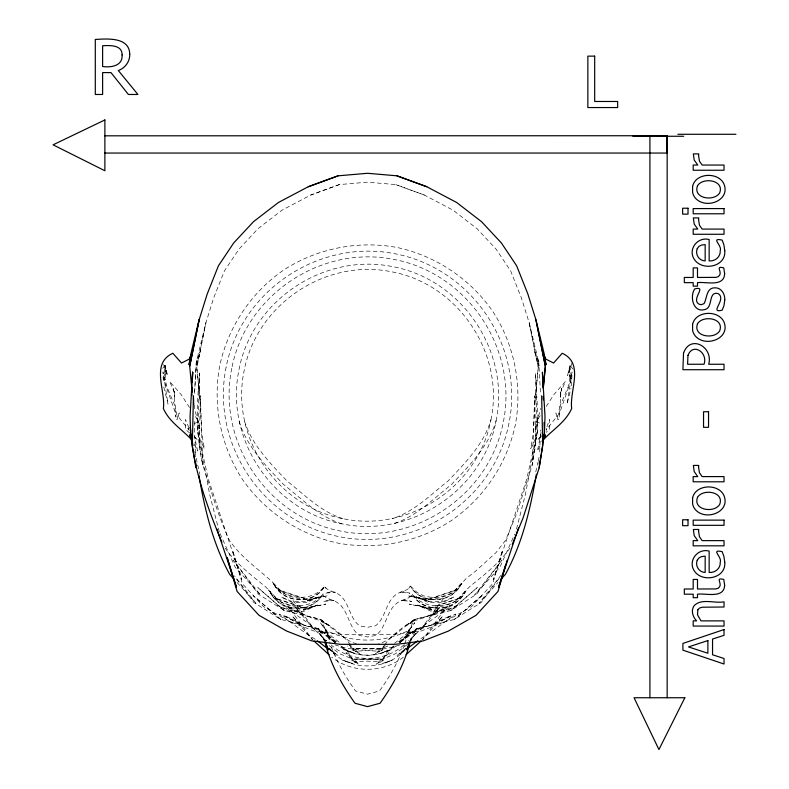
<?xml version="1.0" encoding="UTF-8"?>
<svg xmlns="http://www.w3.org/2000/svg" width="789" height="789" viewBox="0 0 789 789"><rect width="100%" height="100%" fill="white"/><g stroke="black" fill="none" stroke-linecap="round" stroke-linejoin="round"><path stroke-width="0.59" stroke-dasharray="3.94 2.96" d="M194.479 404.856L194.479 408.396L200.219 430.37L196.885 416.71L199.913 439.266L204.43 448.823L201.728 433.171L200.081 401.463L196.816 367.437L205.89 322.79L213.671 297.926L224.401 270.952L239.037 249.068L258.102 228.603L281.969 210.209L310.669 195.07L339.3 184.596L367.536 182.16L395.772 184.596L424.403 195.07L453.103 210.209L476.96 228.603L496.034 249.068L510.661 270.952L521.401 297.926L529.182 322.79L536.826 354.162L538.946 365.879L538.69 360.553L534.202 350.385L538.946 365.879M541.037 432.411L537.437 451.052L541.195 443.517M219.303 531.885L209.775 494.89L197.714 431.977L199.637 373.029C196.747 403.741 195.652 434.68 202.773 464.958C211.176 490.206 217.951 516.124 229.451 540.228C240.684 557.103 257.776 568.573 272.461 582.095C283.143 599.62 311.339 603.26 324.161 586.464C327.899 591.109 334.023 591.217 338.57 594.265C349.576 601.721 349.063 618.034 359.587 625.825L367.536 627.304L375.475 625.825C385.999 618.034 385.486 601.721 396.502 594.265C401.049 591.217 407.173 591.109 410.901 586.464L417.036 592.45L423.476 595.863L430.478 597.243L437.451 597.391L444.246 595.912L450.913 593.387L456.634 588.87L466.2 578.475L475.767 571.029L496.143 552.468L505.621 540.228L516.854 513.047L532.299 464.958L535.751 443.615L534.686 395.802L532.299 464.958L537.358 431.977L537.911 415.734L535.435 373.029L537.358 431.977L525.296 494.89L515.769 531.885M199.055 390.506L199.637 373.029M539.706 451.989L540.465 430.015M571.571 385.831L572.064 371.905L567.054 404.136L571.009 388.119M534.991 401.463L538.256 367.437L529.182 322.79L538.256 367.437L534.991 401.463L533.344 433.171L530.642 448.823L535.149 439.266L538.187 416.71L534.853 430.37L540.593 408.396M196.382 360.553L194.508 394.224L196.382 360.553L200.87 350.385L196.116 365.879L198.246 354.162L205.89 322.79L196.816 367.437L200.081 401.463M490.945 419.837C504.861 353.659 458.557 284.356 392.084 271.889C325.896 257.964 256.593 304.268 244.126 370.741C230.21 436.928 276.515 506.232 342.988 518.698C409.175 532.624 478.479 486.32 490.945 419.837C483.736 444.375 465.313 462.778 448.201 480.866C430.577 494.782 413.998 511.943 392.084 518.698M496.084 420.862C510.582 351.924 462.354 279.73 393.109 266.741C324.161 252.243 251.977 300.481 238.988 369.725C224.49 438.664 272.718 510.858 341.962 523.847C410.911 538.345 483.095 490.107 496.084 420.862C488.578 446.416 469.396 465.589 451.555 484.426C433.2 498.924 415.941 516.805 393.109 523.847M162.682 368.295L165.059 365.465L163.619 379.253L175.316 412.647L175.937 417.095L174.685 405.368L166.913 386.768L164.773 377.931L165.069 380.259L165.749 369.676L165.079 367.22L166.43 373.236L163.708 379.509L165.749 369.676L166.43 373.236L165.059 365.465L163.934 363.926M573.179 369.242L570.013 365.465L568.642 373.236L571.364 379.509L559.756 412.647L559.135 417.095L560.387 405.368L568.159 386.768L570.299 377.931L570.003 380.259L569.323 369.676L569.993 367.22L568.642 373.236L569.323 369.676L571.443 379.253L570.013 365.465L571.137 363.926M537.358 431.977L526.677 479.308L493.342 579.629L502.534 550.308L492.76 583.613L471.694 606.534L445.213 621.614L421.119 631.032L393.484 634.356L341.578 634.356L313.953 631.032L289.859 621.614L263.378 606.534L242.312 583.613L232.538 550.308L241.73 579.629L208.395 479.308L197.714 431.977M535.751 471.98L537.92 462.364M538.197 461.161L539.548 455.145M570.013 365.465L567.459 375.751L572.262 362.378M546.313 430.38L546.866 428.21M410.418 640.964L411.049 638.794L410.162 641.013M404.589 644.702C398.642 661.261 389.746 676.637 379.558 690.927L367.536 694.182L355.514 690.927C345.316 676.637 336.43 661.261 330.483 644.702M404.925 643.656L409.313 629.05L405.033 639.701L414.195 619.503L450.835 610.499L476.645 594.186L501.676 560.437L474.603 595.044L499.891 567.192L514.773 534.094M546.945 426.741L549.588 419.442L549.726 429.255L546.185 432.323M189.488 427.362L188.65 429.601L176.785 414.866L174.556 401.443L174.487 392.449L173.501 388.218L174.616 397.291L174.487 392.449L169.596 381.363L180.947 394.322L189.557 407.509M410.615 641.023L416.138 628.843L454.306 619.464L481.191 602.471L500.019 577.084M408.939 588.278L410.241 585.931C420.774 605.538 452.422 603.832 461.387 583.613C452.324 602.865 423.249 605.084 411.306 587.588M225.102 548.089C235.753 563.129 250.507 574.639 264.749 586.109C270.292 591.089 274.266 597.628 280.677 601.642C294.208 608.487 312.799 607.175 322.356 594.433C326.252 599.265 332.623 599.374 337.367 602.559C348.837 610.321 348.294 627.314 359.261 635.431L367.536 636.97L375.811 635.431C386.768 627.314 386.235 610.321 397.705 602.559C401.611 599.492 406.907 599.877 410.665 596.316L412.016 593.88C422.983 614.296 455.963 612.52 465.293 591.454C455.855 611.514 425.577 613.822 413.13 595.596M383.996 645.698L380.998 650.53L386.6 644.199M384.588 644.741C392.715 633.942 404.451 625.983 415.911 618.961L404.915 626.436L414.195 619.503L428.644 615.923L452.334 605.35L400.634 641.832M540.218 415.616L536.244 421.701L540.504 423.417M546.175 406.493L554.125 394.322L565.476 381.363L560.584 392.449L560.456 397.291L561.571 388.218L560.584 392.449L560.515 401.443L558.287 414.866L546.422 429.601M443.635 598.328L420.498 629.75L408.238 640.944M399.461 642.009L411.779 632.384L415.941 630.224L411.957 633.281L416.128 630.066C428.21 627.442 439.532 620.42 451.111 615.509L433.743 625.332L443.014 615.982L422.707 639.524L446.801 606.79M421.73 628.083L420.498 629.75L439.986 607.155L431.09 616.13L447.767 606.702C436.652 611.406 425.784 618.152 414.186 620.677L410.181 623.764L414.008 620.825C401.404 627.462 392.311 639.761 378.306 644.041M422.707 639.524L423.989 637.788M409.708 641.467L416.77 632.157L409.669 641.339M509.96 548.089C499.319 563.129 484.564 574.639 470.313 586.109C464.77 591.089 460.806 597.628 454.395 601.642C440.854 608.487 422.273 607.175 412.716 594.433L410.665 596.316M501.321 574.905L479.061 603.368L497.997 582.519M400.26 642.305L410.122 631.506L399.589 642.996M323.766 587.588C311.813 605.084 282.748 602.865 273.684 583.613C282.649 603.832 314.298 605.538 324.831 585.931L326.133 588.278M321.942 595.596C309.495 613.822 279.217 611.514 269.779 591.454C279.109 612.52 312.079 614.296 323.046 593.88L324.407 596.316M454.02 591.069L462.61 582.095C455.805 595.379 440.696 598.082 427.224 599.926L407.558 595.754L427.313 599.393L456.9 589.787L427.224 599.926M457.63 599.226L466.575 589.876C459.484 603.713 443.743 606.534 429.709 608.457L409.225 604.108L429.808 607.895L460.618 597.894L429.709 608.457M410.31 640.895L411.651 639.534L408.396 641.023M541.688 435.765L537.348 439.966L541.767 436.149M393.997 645.816L387.172 652.109L381.56 661.162L389.066 652.69L375.929 664.239L383.316 660.393L377.931 662.533L380.643 661.991L367.536 661.143L354.429 661.991L357.141 662.533L351.756 660.393L359.143 664.239L346.006 652.69L353.502 661.162L347.9 652.109L339.369 644.238M386.413 644.031L375.594 653.489L382.685 649.781L377.517 651.842L380.12 651.329L367.536 650.511L354.951 651.329L357.555 651.842L352.387 649.781L359.478 653.489L348.659 644.031M403.86 644.948C384.046 662.809 351.026 662.809 331.212 644.948M403.445 657.119C383 673.342 352.072 673.342 331.627 657.119M400.487 642.226L409.521 634.563L399.461 642.266M405.23 649.653C386.196 671.35 348.876 671.35 329.832 649.653M395.96 645.915C380.456 658.401 354.616 658.401 339.112 645.915M398.465 641.94L408.012 634.386L417.933 628.281L406.473 636.072L416.138 628.843L431.188 625.115L455.864 614.098L428.427 633.853L419.768 639.287M394.51 643.351L405.99 634.307L414.797 622.679L407.302 632.374L409.885 629.77C384.164 643.508 350.898 643.508 325.186 629.77L327.77 632.374L320.275 622.679L329.082 634.307L340.562 643.351M407.588 644.258L395.634 653.686L381.837 659.269L353.235 659.269L339.438 653.686L327.484 644.258M393.869 646.309C379.272 658.056 355.8 658.056 341.203 646.309M405.556 648.913L396.985 655.481L405.023 650.077M399.717 644.988C379.331 651.862 355.74 651.862 335.355 644.988M387.882 646.023L381.265 648.706L353.807 648.706L347.18 646.023M194.567 423.417L198.828 421.701L194.193 414.6M339.3 184.596L310.669 195.07M306.763 599.571C293.488 598.259 279.099 594.847 272.461 582.095L281.052 591.069L307.848 599.926L327.504 595.754L307.749 599.393L278.172 589.787L281.052 591.069M304.229 608.082C290.411 606.721 275.42 603.161 268.497 589.876L277.442 599.226L305.363 608.457L325.837 604.108L305.264 607.895L274.454 597.894L277.442 599.226M424.403 195.07L395.772 184.596M342.988 518.698C321.064 511.943 304.495 494.782 286.871 480.866C269.749 462.778 251.336 444.375 244.126 419.837M341.962 523.847C319.131 516.805 301.862 498.924 283.507 484.426C265.676 465.589 246.493 446.416 238.988 420.862M326.676 641.023L323.421 639.534L324.762 640.895M356.766 644.041C342.761 639.761 333.668 627.462 321.064 620.825L324.89 623.764L320.886 620.677C309.288 618.152 298.42 611.406 287.304 606.702L303.982 616.13L295.076 607.155L314.574 629.75L326.833 640.944M315.294 639.287L306.645 633.853L279.207 614.098L303.873 625.115L318.934 628.843L328.599 636.072L317.139 628.281L280.766 619.464L253.88 602.471L235.053 577.084M334.437 641.832L282.738 605.35L306.428 615.923L320.876 619.503L330.157 626.436L319.151 618.961L284.237 610.499L258.427 594.186L233.396 560.437L260.469 595.044L235.181 567.192L219.796 532.989M329.033 649.396L338.087 655.481L329.516 648.913M335.611 642.266L325.551 634.563L334.575 642.226M335.611 642.009L323.293 632.384L319.121 630.224L323.115 633.281L318.943 630.066C306.862 627.442 295.54 620.42 283.961 615.509L301.329 625.332L292.058 615.982L312.365 639.524L288.271 606.79M336.597 641.94L327.06 634.386L317.139 628.281L318.934 628.843L324.457 641.023M189.764 433.082L185.346 429.255L185.484 419.442L189.291 428.743M194.183 436.909L197.723 439.966L194.252 436.603M335.483 642.996L324.95 631.506L334.812 642.305M329.447 648.183L334.151 653.312L329.496 648.272M237.075 582.519L256.011 603.368L234.491 575.862M348.462 644.199L354.064 650.53L351.075 645.698M325.403 641.339L318.302 632.157L325.364 641.467M313.341 628.083L314.574 629.75L291.437 598.328M311.083 637.788L312.365 639.524M350.484 644.741C342.347 633.942 330.621 625.983 319.151 618.961L320.876 619.503L330.039 639.701L325.758 629.05L330.137 643.656M194.41 444.592L197.635 451.052L194.331 435.913M189.182 430.34L188.206 428.21L189.311 432.559M324.91 641.013L324.023 638.794L324.644 640.964M163.609 364.459L167.613 375.751L165.059 365.465M163.777 386.975L168.018 404.136L163.007 371.905L163.333 381.195M194.705 451.535L199.864 474.386M538.69 360.553L540.564 394.224M194.311 421.464L195.524 456.87M200.386 395.802L199.321 443.615L202.773 464.958L200.386 395.802M219.707 365.889C212.507 404.865 220.654 445.775 242.213 479.031C264.68 511.676 299.366 534.853 338.126 543.128C377.103 550.318 418.022 542.181 451.278 520.622C483.923 498.145 507.1 463.459 515.365 424.699C522.555 385.722 514.418 344.813 492.859 311.556C470.382 278.911 435.706 255.735 396.936 247.46C357.969 240.27 317.05 248.407 283.793 269.966C251.149 292.443 227.972 327.129 219.707 365.889M226.127 367.171C210.564 443.763 262.688 521.766 339.408 536.698C416 552.261 494.003 500.137 508.944 423.417C524.507 346.825 472.384 268.822 395.664 253.89C319.072 238.327 241.059 290.451 226.127 367.171M231.788 368.295C216.669 441.475 267.136 517.002 340.532 531.046C413.722 546.156 489.239 495.699 503.283 422.293C518.403 349.113 467.936 273.586 394.539 259.542C321.35 244.432 245.833 294.889 231.788 368.295M179.202 412.933L176.923 419.778L179.202 412.933M453.833 597.017L442.59 602.589L428.664 602.697L415.695 596.74L429.315 601.425L415.695 596.74L428.417 601.346L442.402 601.81L453.833 597.017M457.433 605.419L445.726 611.219L431.218 611.337L417.697 605.133L431.889 610.015L417.697 605.133L430.952 609.936L445.519 610.41L457.433 605.419M405.576 648.272L400.92 653.312L405.625 648.183M477.266 587.558L450.835 610.499L477.266 587.558M481.832 595.567L454.306 619.464L481.832 595.567M319.377 596.74L306.398 602.697L292.472 602.589L281.239 597.017L292.67 601.81L306.655 601.346L319.377 596.74L305.757 601.425L319.377 596.74M317.375 605.133L303.854 611.337L289.346 611.219L277.639 605.419L289.553 610.41L304.12 609.936L317.375 605.133L303.183 610.015L317.375 605.133M391.433 649.564L381.994 652.71L391.433 649.564M392.419 660.166L382.606 663.431L392.419 660.166M331.153 591.809L325.157 593.19L335.414 592.243L331.153 591.809M329.634 599.995L323.391 601.435L334.072 600.449L329.634 599.995M403.919 591.809L399.658 592.243L409.915 593.19L403.919 591.809M405.438 599.995L400.999 600.449L411.68 601.435L405.438 599.995M380.594 648.489L354.478 648.489L380.594 648.489M381.136 659.032L353.936 659.032L381.136 659.032M353.068 652.71L343.639 649.564L353.068 652.71M352.466 663.431L342.643 660.166L352.466 663.431M284.237 610.499L257.806 587.558L284.237 610.499M280.766 619.464L253.239 595.567L280.766 619.464M558.148 419.778L555.87 412.933L558.148 419.778"/><path stroke-width="1.18" d="M221.896 542.26C207.29 507.416 194.419 471.299 190.642 433.496L190.76 429.818M191.885 395.437L192.121 388.06M192.319 381.925L192.644 372.102L190.06 416.582L190.642 433.496L192.062 440.686M192.033 390.299L192.112 387.872M192.319 381.807L192.644 372.102M539.291 464.198L539.37 461.752M512.278 544.262L523.068 517.949L539.163 467.857L544.43 433.496L545.012 416.582L542.428 372.102L542.911 386.659M543.256 388.277L545.367 366.283L535.918 319.762L527.811 293.873L516.627 265.775L501.39 242.973L481.527 221.66L456.663 202.497L426.77 186.727L396.946 175.819L367.536 173.284L338.126 175.819L308.292 186.727L278.399 202.497L253.545 221.66L233.682 242.973L218.445 265.775L207.26 293.873L199.153 319.762L191.194 352.456L188.975 364.656L190.386 360.04M543.266 387.902L545.367 366.283L535.918 319.762L543.877 352.456L546.096 364.656L544.676 360.04M539.163 467.857L542.753 445.627L541.649 395.822M536.362 474.219C530.455 508.826 522.407 543.286 505.404 574.353L501.291 578.889M542.536 443.083L544.43 433.496L544.075 422.45M189.705 366.283L199.153 319.762L189.705 366.283L192.171 391.946M543.345 438.309L544.43 433.496M410.112 642.049C404.471 664.269 393.317 684.694 380.061 703.246L367.536 706.628L355.011 703.246C341.755 684.694 330.601 664.269 324.96 642.049M507.14 560.239L497.977 591.464L476.033 615.331L448.448 631.042L423.348 640.855L403.573 643.489L394.569 644.317L340.503 644.317L311.714 640.855L286.614 631.042L259.039 615.331L237.085 591.464L227.252 557.922M505.581 564.993L498.589 587.302L518.472 527.989M409.718 642.118L406.591 649.88L410.112 642.128M191.116 354.863L189.242 359.103L181.49 363.029L172.86 353.275C150.433 363.413 165.798 390.585 163.382 408.485C169.457 422.283 182.456 429.62 192.121 440.272M542.27 441.367L545.505 434.907L543.266 439.029M542.151 441.1C551.965 430.035 565.437 422.638 571.69 408.485C569.273 390.585 584.629 363.413 562.212 353.275L553.582 363.029L545.82 359.103L543.019 352.752M406.069 654.712L420.951 641.122M417.825 640.757L407.035 648.726M338.126 175.819L308.292 186.727M677.869 134.278L735.93 134.278M104.878 135.816L667.159 135.738L667.159 697.742M632.916 136.27L683.708 136.27M104.878 153.056L666.883 153.056L666.883 135.816M426.77 186.727L396.946 175.819M317.247 640.757L326.015 647.374M314.121 641.122L329.003 654.712M233.781 578.889L229.668 574.353C212.892 543.631 204.745 509.635 198.946 475.412M192.358 440.065L189.567 434.907L192.26 440.292M324.96 642.128L328.48 649.88L325.354 642.118M216.975 529.153L236.483 587.302L227.281 557.941M190.642 433.496L191.993 439.512M192.536 443.083L193.009 445.479M193.719 404.372L193.423 395.822L192.319 445.627L195.909 467.857L195.741 462.975M543.226 396.305L543.345 399.905M649.909 135.738L649.909 697.742M698.551 155.394L699.429 161.124L702.131 165.049L724.036 165.049L724.036 170.246L693.186 170.246L693.186 165.049L697.772 165.049L694.221 160.088L693.344 153.894L698.758 153.894L698.551 155.394M698.551 219.431L699.429 225.161L702.131 229.086L724.036 229.086L724.036 234.274L693.186 234.274L693.186 229.086L697.772 229.086L694.221 224.125L693.344 217.922L698.758 217.922L698.551 219.431M698.551 466.94L699.429 472.67L702.131 476.595L724.036 476.595L724.036 481.793L693.186 481.793L693.186 476.595L697.772 476.595L694.221 471.635L693.344 465.431L698.758 465.431L698.551 466.94M698.551 530.977L699.429 536.707L702.131 540.633L724.036 540.633L724.036 545.82L693.186 545.82L693.186 540.633L697.772 540.633L694.221 535.672L693.344 529.468L698.758 529.468L698.551 530.977M724.785 299.879L723.957 305.668L722.191 310.136C708.335 313.854 727.419 299.051 718.02 293.547C707.832 291.052 713.483 308.016 704.666 309.594C693.136 312.809 689.566 296.684 694.675 288.942C707.98 285.46 690.148 299.573 699.261 304.248L701.165 304.692L704.054 303.637C707.171 298.055 706.224 287.502 715.14 287.807C721.452 287.699 725.111 294.218 724.785 299.879M724.756 250.655C726.334 266.564 703.305 271.377 694.833 260.104C687.16 250.083 697.19 236.375 709.153 239.521L709.153 260.903C715.071 261.425 720.682 256.898 720.229 250.715C722.408 245.389 709.952 237.381 722.162 240.103L723.898 244.797L724.756 250.655M724.756 562.202C726.334 578.1 703.305 582.923 694.833 571.65C687.16 561.63 697.19 547.921 709.153 551.067L709.153 572.449C715.071 572.972 720.682 568.445 720.229 562.261C722.408 556.935 709.952 548.927 722.162 551.649L723.898 556.344L724.756 562.202M687.959 355.425L687.604 364.252L704.035 364.252C708.177 352.565 692.811 342.258 687.959 355.425M692.594 186.362L692.594 192.289A12.299 12.299 0 0 0 696.608 199.341C707.546 209.174 730.782 199.864 723.838 183.709C718.108 171.755 695.553 172.722 692.594 186.362M692.594 324.348L692.594 330.275A12.299 12.299 0 0 0 696.608 337.327C707.546 347.16 730.782 337.85 723.838 321.695C718.108 309.742 695.553 310.698 692.594 324.348M692.594 497.908L692.594 503.836A12.299 12.299 0 0 0 696.608 510.887C707.546 520.72 730.782 511.41 723.838 495.255C718.108 483.302 695.553 484.268 692.594 497.908M683.511 353.166L682.909 369.716L724.036 369.716L724.036 364.252L708.709 364.252C713.522 346.894 690.257 333.915 683.511 353.166M129.741 54.382C129.899 61.631 125.096 68.12 118.32 70.527L137.907 94.473L128.41 94.473L110.973 72.598L102.619 72.598L102.619 94.473L95.301 94.473L95.301 39.45C107.156 38.779 129.643 36.817 129.741 54.382M122.088 54.934C122.966 66 110.894 67.726 102.619 66.503L102.619 45.732C109.691 45.397 122.325 44.657 122.088 54.934M724.647 273.645C724.184 287.443 705.8 281.446 697.496 282.649L697.496 286.151L693.186 286.151L693.186 282.649L684.319 282.649L684.319 277.452L693.186 277.452L693.186 267.895L697.496 267.895L697.496 277.452L715.781 277.373L718.158 276.732L719.607 275.213C722.043 271.12 714.962 265.666 723.76 267.895L724.647 273.645M724.647 585.182C724.184 598.989 705.8 592.993 697.496 594.196L697.496 597.697L693.186 597.697L693.186 594.196L684.319 594.196L684.319 588.998L693.186 588.998L693.186 579.442L697.496 579.442L697.496 588.998L715.781 588.919L718.158 588.278L719.607 586.76C722.043 582.667 714.962 577.213 723.76 579.442L724.647 585.182M697.22 248.683C694.981 254.295 699.024 260.843 705.169 260.903L705.169 244.58L701.549 245.073L698.985 246.346L697.22 248.683M697.22 560.229C694.981 565.841 699.024 572.39 705.169 572.449L705.169 556.127L701.549 556.62L698.985 557.892L697.22 560.229M697.841 609.769L697.525 614.828L700.997 620.874L724.036 620.874L724.036 626.071L693.186 626.071L693.186 620.874L696.608 620.874C692.762 616.968 690.76 610.676 694.014 605.794C701.579 597.894 714.637 603.693 724.036 601.82L724.036 607.007L702.506 607.214L699.567 608.003L697.841 609.769M697.525 185.76C692.594 198.739 714.262 201.806 719.667 192.93C724.637 179.991 702.891 176.894 697.525 185.76M697.525 323.746C692.594 336.725 714.262 339.793 719.667 330.907C724.637 317.977 702.891 314.88 697.525 323.746M697.525 497.307C692.594 510.286 714.262 513.353 719.667 504.467C724.637 491.537 702.891 488.44 697.525 497.307M684.842 697.742L658.933 749.55L634.05 697.742L684.842 697.742M104.878 119.948L53.07 144.831L104.878 170.749L104.878 119.948M724.036 629.553L682.909 643.42L682.909 650.156L724.036 664.022L724.036 658.499L712.546 654.771L712.546 639.051L724.036 635.323L724.036 629.553M707.881 640.569L688.481 646.931L707.881 653.253L707.881 640.569M594.689 56.137L587.854 56.137L587.854 107.551L617.649 107.551L617.649 101.475L594.689 101.475L594.689 56.137M688.018 208.227L682.633 208.227L682.633 214.135L688.018 214.135L688.018 208.227M724.036 208.582L693.186 208.582L693.186 213.78L724.036 213.78L724.036 208.582M708.542 411.73L703.541 411.73L703.541 427.313L708.542 427.313L708.542 411.73M688.018 519.773L682.633 519.773L682.633 525.681L688.018 525.681L688.018 519.773M724.036 520.129L693.186 520.129L693.186 525.326L724.036 525.326L724.036 520.129"/></g></svg>
